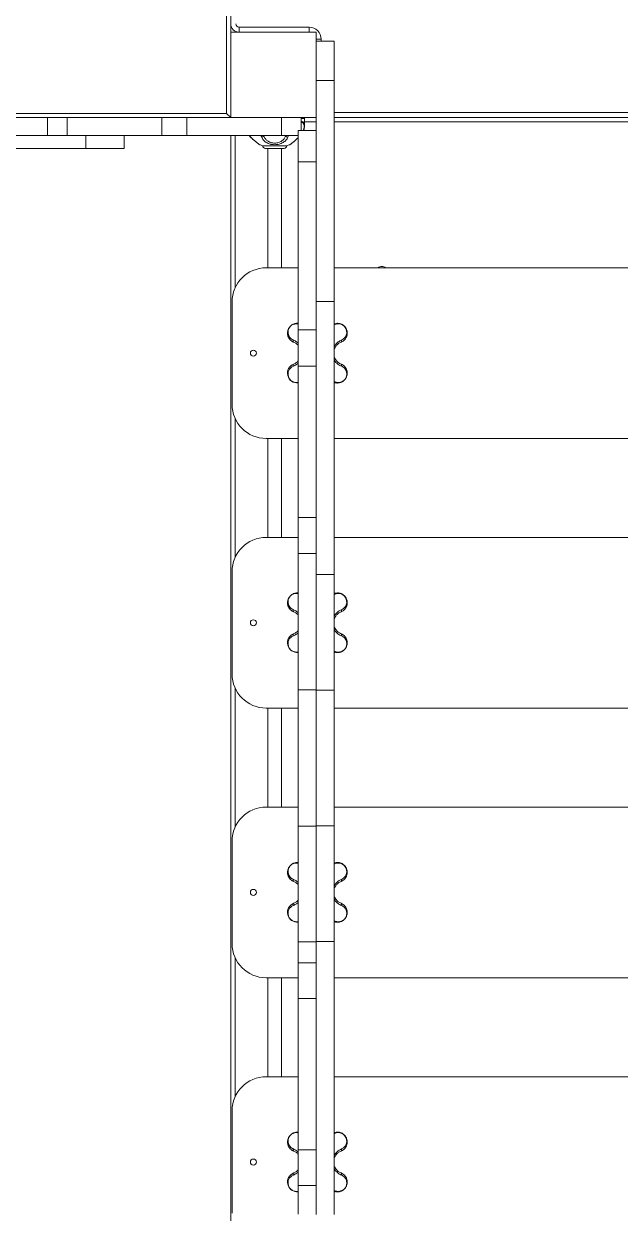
# Model space of a CAD drawing. Header units: millimetres. Extents: x -8760 to 8364, y -7998 to 7451.
# Drawn here: x 3212 to 3911, y 657 to 2051 of the extents above; entities that cross this region are included whole.
import ezdxf

# ---------------------------------------------------------------- set-up
doc = ezdxf.new("R2010")
doc.units = ezdxf.units.MM
doc.layers.add('DIKOM_ОБЪЕКТ', color=7, linetype='Continuous')

msp = doc.modelspace()

# ---------------------------------------------------------------- linework, layer by layer
at = {"layer": 'DIKOM_ОБЪЕКТ', "color": 7, "linetype": 'Continuous', "lineweight": 15}
for p, q in [((3449.391, 1946.446), (3449.391, 2836.446)), ((3454.392, 2741.446), (3454.392, 2041.446)), ((3454.392, 2041.446), (3454.392, 1941.446)), ((3554.391, 2041.446), (3454.392, 2041.446)), ((3464.392, 2047.446), (3546.392, 2047.446)), ((3464.392, 2047.446), (3464.392, 2041.446)), ((3546.392, 2047.446), (3546.392, 2041.446)), ((3554.391, 1941.446), (3554.391, 2041.446)), ((3560.392, 2033.446), (3554.391, 2033.446)), ((3554.391, 2030.953), (3575.391, 2030.953)), ((3560.392, 2033.446), (3560.392, 2030.953)), ((3575.391, 1984.94), (3575.391, 2030.953)), ((3554.391, 1984.94), (3575.391, 1984.94)), ((3575.391, 1984.94), (3575.391, 1725.864)), ((1959.392, 1946.446), (3449.391, 1946.446)), ((3239.452, 1941.446), (3079.452, 1941.446)), ((3239.452, 1920.446), (3239.452, 1941.446)), ((3262.744, 1941.446), (3239.452, 1941.446)), ((3262.744, 1920.446), (3262.744, 1941.446)), ((3373.535, 1941.446), (3262.744, 1941.446)), ((3373.535, 1920.446), (3373.535, 1941.446)), ((3402.869, 1941.446), (3373.535, 1941.446)), ((3402.869, 1920.446), (3402.869, 1941.446)), ((3454.392, 1941.446), (3402.869, 1941.446)), ((3454.392, 1941.446), (3449.391, 1946.446)), ((3454.392, 1941.446), (3554.391, 1941.446)), ((3513.66, 1920.446), (3513.66, 1941.446)), ((3536.952, 1926.474), (3536.952, 1941.446)), ((3536.952, 1940.446), (3540.89, 1940.446)), ((3540.89, 1932.237), (3540.89, 1940.446)), ((3554.391, 1941.446), (3554.391, 1725.864)), ((3575.391, 1947.446), (4233.391, 1947.446)), ((3575.391, 1941.446), (4233.391, 1941.446)), ((3554.391, 1926.474), (3533.392, 1926.474)), ((3533.392, 1926.474), (3533.392, 1889.61)), ((3554.391, 1936.446), (3540.89, 1936.446)), ((3540.89, 1932.233), (3540.89, 1932.237)), ((4233.391, 1936.446), (3575.391, 1936.446)), ((3239.452, 1920.446), (3079.452, 1920.446)), ((3262.744, 1920.446), (3239.452, 1920.446)), ((3259.452, 1920.346), (3259.452, 1920.446)), ((3358.868, 1920.346), (3259.452, 1920.346)), ((3373.535, 1920.446), (3262.744, 1920.446)), ((3284.452, 1905.446), (3284.452, 1920.346)), ((3329.452, 1905.446), (3329.452, 1920.346)), ((3358.868, 1920.346), (3358.868, 1920.446)), ((3417.536, 1920.346), (3358.868, 1920.346)), ((3402.869, 1920.446), (3373.535, 1920.446)), ((3513.66, 1920.446), (3402.869, 1920.446)), ((3417.536, 1920.346), (3417.536, 1920.446)), ((3516.952, 1920.346), (3417.536, 1920.346)), ((3454.392, 471.446), (3454.392, 1920.346)), ((3459.392, 1920.346), (3459.392, 1741.809)), ((3475.878, 1920.346), (3477.527, 1918.571)), ((3477.743, 1918.519), (3476.052, 1920.346)), ((3489.677, 1920.346), (3490.596, 1918.519)), ((3492.9, 1920.346), (3493.09, 1920.016)), ((3493.09, 1920.016), (3493.09, 1920.346)), ((3533.392, 1920.446), (3513.66, 1920.446)), ((3516.952, 1920.346), (3516.952, 1920.446)), ((3518.69, 1920.016), (3518.93, 1920.446)), ((3518.69, 1920.446), (3518.69, 1920.016)), ((3521.184, 1918.519), (3522.153, 1920.446)), ((3284.452, 1905.446), (3034.452, 1905.446)), ((3329.452, 1905.446), (3284.452, 1905.446)), ((3491.89, 1908.446), (3519.89, 1908.446)), ((3497.89, 1905.446), (3497.89, 1765.446)), ((3513.89, 1765.446), (3513.89, 1905.446)), ((3554.391, 1889.61), (3533.392, 1889.61)), ((3533.392, 1692.893), (3533.392, 1889.61)), ((3533.392, 1765.446), (3495.892, 1765.446)), ((4233.391, 1765.446), (3575.391, 1765.446)), ((3455.892, 1725.446), (3455.892, 1605.446)), ((3554.391, 1725.864), (3575.391, 1725.864)), ((3554.391, 1406.086), (3554.391, 1725.864)), ((3575.391, 1406.086), (3575.391, 1725.864)), ((3532.392, 1700.446), (3533.392, 1700.297)), ((3554.391, 1692.893), (3533.392, 1692.893)), ((3533.392, 1692.893), (3533.392, 1650.264)), ((3554.391, 1650.264), (3533.392, 1650.264)), ((3533.392, 1472.903), (3533.392, 1650.264)), ((3459.392, 1589.083), (3459.392, 1425.809)), ((3495.892, 1565.446), (3533.392, 1565.446)), ((3497.89, 1565.446), (3497.89, 1449.446)), ((3513.89, 1449.446), (3513.89, 1565.446)), ((3575.391, 1565.446), (4233.391, 1565.446)), ((3554.391, 1472.903), (3533.392, 1472.903)), ((3533.392, 1472.903), (3533.392, 1430.444)), ((3533.392, 1449.446), (3495.892, 1449.446)), ((4233.391, 1449.446), (3575.391, 1449.446)), ((3554.391, 1430.444), (3533.392, 1430.444)), ((3533.392, 1270.7), (3533.392, 1430.444)), ((3455.892, 1409.446), (3455.892, 1289.446)), ((3554.391, 1406.086), (3575.391, 1406.086)), ((3554.391, 1406.086), (3554.391, 1270.302)), ((3575.391, 1406.086), (3575.391, 1270.302)), ((3532.392, 1384.446), (3533.392, 1384.297)), ((3459.392, 1273.083), (3459.392, 1109.809)), ((3554.391, 1270.7), (3533.392, 1270.7)), ((3533.392, 1111.205), (3533.392, 1270.7)), ((3554.391, 1270.302), (3575.391, 1270.302)), ((3554.391, 1270.302), (3554.391, 1111.604)), ((3575.391, 1270.302), (3575.391, 1111.604)), ((3495.892, 1249.446), (3533.392, 1249.446)), ((3497.89, 1249.446), (3497.89, 1133.446)), ((3513.89, 1133.446), (3513.89, 1249.446)), ((3575.391, 1249.446), (4233.391, 1249.446)), ((3533.392, 1133.446), (3495.892, 1133.446)), ((4233.391, 1133.446), (3575.391, 1133.446)), ((3554.391, 1111.205), (3533.392, 1111.205)), ((3533.392, 975.421), (3533.392, 1111.205)), ((3554.391, 1111.604), (3575.391, 1111.604)), ((3554.391, 1111.604), (3554.391, 975.887)), ((3575.391, 1111.604), (3575.391, 975.887)), ((3455.892, 1093.446), (3455.892, 973.446)), ((3532.392, 1068.446), (3533.392, 1068.297)), ((3554.391, 975.887), (3575.391, 975.887)), ((3554.391, 656.109), (3554.391, 975.887)), ((3575.391, 656.109), (3575.391, 975.887)), ((3554.391, 975.421), (3533.392, 975.421)), ((3533.392, 975.421), (3533.392, 950.728)), ((3459.392, 957.083), (3459.392, 793.809)), ((3554.391, 950.728), (3533.392, 950.728)), ((3533.392, 950.728), (3533.392, 908.923)), ((3495.892, 933.446), (3533.392, 933.446)), ((3497.89, 933.446), (3497.89, 817.446)), ((3513.89, 817.446), (3513.89, 933.446)), ((3575.391, 933.446), (4233.391, 933.446)), ((3554.391, 908.923), (3533.392, 908.923)), ((3533.392, 731.793), (3533.392, 908.923)), ((3533.392, 817.446), (3495.892, 817.446)), ((4233.391, 817.446), (3575.391, 817.446)), ((3455.892, 777.446), (3455.892, 657.446)), ((3532.392, 752.446), (3533.392, 752.297)), ((3554.391, 731.793), (3533.392, 731.793)), ((3533.392, 731.793), (3533.392, 690.068)), ((3554.391, 690.068), (3533.392, 690.068)), ((3533.392, 690.068), (3533.392, 656.44))]:
    msp.add_line(p, q, dxfattribs=at)
at = {"layer": 'DIKOM_ОБЪЕКТ', "color": 7, "linetype": 'Continuous', "lineweight": 15, "flags": 128}
for points in [[(3477.743, 1918.519), (3477.597, 1918.526), (3477.526, 1918.571)], [(3528.176, 1678.246), (3527.94, 1678.385), (3527.745, 1678.597), (3527.599, 1678.873), (3527.509, 1679.202), (3527.479, 1679.568), (3527.509, 1679.958), (3527.599, 1680.355), (3527.744, 1680.74)], [(3584.039, 1680.74), (3584.184, 1680.355), (3584.274, 1679.958), (3584.304, 1679.568), (3584.274, 1679.202), (3584.184, 1678.873), (3584.038, 1678.597), (3583.843, 1678.385), (3583.607, 1678.246)], [(3527.744, 1650.152), (3527.599, 1650.538), (3527.509, 1650.933), (3527.479, 1651.323), (3527.509, 1651.691), (3527.599, 1652.019), (3527.745, 1652.295), (3527.94, 1652.507), (3528.176, 1652.646)], [(3584.039, 1650.152), (3584.184, 1650.538), (3584.274, 1650.933), (3584.304, 1651.323), (3584.274, 1651.691), (3584.184, 1652.019), (3584.038, 1652.295), (3583.843, 1652.507), (3583.607, 1652.646)], [(3528.176, 1362.246), (3527.94, 1362.385), (3527.745, 1362.597), (3527.599, 1362.873), (3527.509, 1363.202), (3527.479, 1363.568), (3527.509, 1363.958), (3527.599, 1364.355), (3527.744, 1364.74)], [(3584.039, 1364.74), (3584.184, 1364.355), (3584.274, 1363.958), (3584.304, 1363.568), (3584.274, 1363.202), (3584.184, 1362.873), (3584.038, 1362.597), (3583.843, 1362.385), (3583.607, 1362.246)], [(3527.744, 1334.152), (3527.599, 1334.537), (3527.509, 1334.933), (3527.479, 1335.323), (3527.509, 1335.69), (3527.599, 1336.019), (3527.745, 1336.295), (3527.94, 1336.507), (3528.176, 1336.646)], [(3584.039, 1334.152), (3584.184, 1334.537), (3584.274, 1334.933), (3584.304, 1335.323), (3584.274, 1335.69), (3584.184, 1336.019), (3584.038, 1336.295), (3583.843, 1336.507), (3583.607, 1336.646)], [(3528.176, 1046.246), (3527.94, 1046.385), (3527.745, 1046.597), (3527.599, 1046.873), (3527.509, 1047.201), (3527.479, 1047.568), (3527.509, 1047.958), (3527.599, 1048.354), (3527.744, 1048.74)], [(3584.039, 1048.74), (3584.184, 1048.354), (3584.274, 1047.958), (3584.304, 1047.568), (3584.274, 1047.201), (3584.184, 1046.873), (3584.038, 1046.597), (3583.843, 1046.385), (3583.607, 1046.246)], [(3527.744, 1018.152), (3527.599, 1018.537), (3527.509, 1018.934), (3527.479, 1019.323), (3527.509, 1019.69), (3527.599, 1020.019), (3527.745, 1020.295), (3527.94, 1020.507), (3528.176, 1020.645)], [(3584.039, 1018.152), (3584.184, 1018.537), (3584.274, 1018.934), (3584.304, 1019.323), (3584.274, 1019.69), (3584.184, 1020.019), (3584.038, 1020.295), (3583.843, 1020.507), (3583.607, 1020.645)], [(3528.176, 730.246), (3527.94, 730.385), (3527.745, 730.597), (3527.599, 730.873), (3527.509, 731.201), (3527.479, 731.568), (3527.509, 731.958), (3527.599, 732.354), (3527.744, 732.74)], [(3584.039, 732.74), (3584.184, 732.354), (3584.274, 731.958), (3584.304, 731.568), (3584.274, 731.201), (3584.184, 730.873), (3584.038, 730.597), (3583.843, 730.385), (3583.607, 730.246)], [(3527.744, 702.152), (3527.599, 702.537), (3527.509, 702.934), (3527.479, 703.323), (3527.509, 703.69), (3527.599, 704.019), (3527.745, 704.295), (3527.94, 704.507), (3528.176, 704.645)], [(3584.039, 702.152), (3584.184, 702.537), (3584.274, 702.934), (3584.304, 703.323), (3584.274, 703.69), (3584.184, 704.019), (3584.038, 704.295), (3583.843, 704.507), (3583.607, 704.645)]]:
    msp.add_lwpolyline(points, dxfattribs=at)
at = {"layer": 'DIKOM_ОБЪЕКТ', "color": 7, "linetype": 'Continuous', "lineweight": 15}
for centre in [(3480.892, 1665.446), (3480.892, 1349.446), (3480.892, 1033.446), (3480.892, 717.446)]:
    msp.add_circle(centre, 3.5, dxfattribs=at)
for centre, radius, start, end in [((3464.392, 2051.446), 10, 180, 270), ((3464.392, 2051.446), 4, 180, 270), ((3546.392, 2033.446), 14, 0, 90), ((3539.89, 1940.446), 1, 0, 90), ((3490.786, 1921.029), 2.517, 265.677932, 336.281797), ((3520.994, 1921.028), 2.516, 203.711915, 274.328356), ((3505.89, 1954.69), 48.317, 248.461252, 253.156755), ((3494.89, 1908.446), 3, 180, 270), ((3516.89, 1908.446), 3, 270, 0), ((3505.89, 1954.69), 48.317, 286.843245, 291.538333), ((3495.892, 1725.446), 40, 90, 180), ((3631.392, 1759.446), 7.5, 90, 126.869898), ((3631.392, 1759.446), 7.5, 53.130102, 90), ((3580.431, 1689.953), 9.894, 291.388554, 120.617834), ((3532.379, 1641.951), 11.491, 111.453177, 275.05551), ((3531.338, 1640.947), 9.882, 111.322775, 281.997332), ((3495.892, 1605.446), 40, 180, 270), ((3495.892, 1409.446), 40, 90, 180), ((3580.431, 1373.953), 9.894, 291.388554, 120.617834), ((3532.379, 1325.951), 11.491, 111.453177, 275.05551), ((3531.338, 1324.947), 9.882, 111.322775, 281.997332), ((3495.892, 1289.446), 40, 180, 270), ((3495.892, 1093.446), 40, 90, 180), ((3580.431, 1057.953), 9.894, 291.388835, 120.61816), ((3532.379, 1009.951), 11.491, 111.453609, 275.055078), ((3531.338, 1008.947), 9.881, 111.322822, 281.997682), ((3495.892, 973.446), 40, 180, 270), ((3495.892, 777.446), 40, 90, 180), ((3580.431, 741.953), 9.894, 291.388991, 120.618004), ((3532.379, 693.951), 11.491, 111.453093, 275.055594), ((3531.338, 692.947), 9.881, 111.322822, 281.997682)]:
    msp.add_arc(centre, radius, start, end, dxfattribs=at)
for points, knots in [([(3536.952, 1936.739), (3537.145, 1936.776), (3537.801, 1936.905), (3538.531, 1936.708), (3539.18, 1936.379), (3539.715, 1935.948), (3540.252, 1935.238), (3540.636, 1934.3), (3540.83, 1933.332), (3540.899, 1932.663), (3540.884, 1932.281), (3540.882, 1932.21)], [0, 0, 0, 0, 0.067876103, 0.230130415, 0.309166539, 0.392525794, 0.54362866, 0.716550444, 0.844370767, 0.970990505, 1, 1, 1, 1]), ([(3536.952, 1935.963), (3537.111, 1936.002), (3537.673, 1936.141), (3538.516, 1935.857), (3539.21, 1935.273), (3539.654, 1934.57), (3539.942, 1933.896), (3540.207, 1932.915), (3540.353, 1931.592), (3540.271, 1929.954), (3539.993, 1928.232), (3539.575, 1927.068), (3539.361, 1926.474)], [0, 0, 0, 0, 0.03782169, 0.13418185, 0.24292917, 0.30496294, 0.37310932, 0.44804144, 0.57999113, 0.71850404, 0.85638396, 1, 1, 1, 1]), ([(3539.71, 1926.474), (3539.746, 1926.562), (3539.969, 1927.102), (3540.344, 1928.289), (3540.786, 1930.159), (3540.853, 1931.49), (3540.89, 1932.232)], [0, 0, 0, 0, 0.04558469, 0.28107695, 0.59903743, 1, 1, 1, 1]), ([(3477.527, 1918.571), (3478.153, 1917.987), (3479.404, 1916.822), (3481.227, 1915.222), (3482.95, 1913.763), (3484.512, 1912.488), (3485.846, 1911.427), (3486.863, 1910.637), (3487.53, 1910.128), (3487.606, 1910.07), (3487.644, 1910.041)], [0, 0, 0, 0, 0.12684794, 0.25340057, 0.37945706, 0.50527183, 0.63044442, 0.75566868, 0.87998676, 1, 1, 1, 1]), ([(3488.151, 1909.75), (3488.11, 1909.78), (3488.027, 1909.843), (3487.337, 1910.371), (3486.287, 1911.186), (3484.913, 1912.277), (3483.308, 1913.588), (3481.548, 1915.078), (3479.679, 1916.717), (3478.395, 1917.912), (3477.743, 1918.519)], [0, 0, 0, 0, 0.122309, 0.24730979, 0.37292563, 0.49814389, 0.62361588, 0.748982, 0.87241536, 1, 1, 1, 1]), ([(3487.651, 1910.036), (3487.732, 1909.977), (3487.89, 1909.862), (3488.068, 1909.784), (3488.156, 1909.745)], [0, 0, 0, 0, 0.50827046, 1, 1, 1, 1]), ([(3505.89, 1909.745), (3504.979, 1909.777), (3503.607, 1909.826), (3501.831, 1910.12), (3500.123, 1910.512), (3498.097, 1911.2), (3496.212, 1912.161), (3494.754, 1913.15), (3493.641, 1914.085), (3492.52, 1915.261), (3491.439, 1916.723), (3490.883, 1917.908), (3490.596, 1918.519)], [0, 0, 0, 0, 0.12405402, 0.18673989, 0.25039301, 0.37289124, 0.50076499, 0.58118993, 0.66452112, 0.75116457, 0.87162394, 1, 1, 1, 1]), ([(3505.89, 1911.606), (3505.105, 1911.638), (3503.922, 1911.688), (3502.396, 1911.987), (3501.18, 1912.314), (3499.92, 1912.784), (3498.641, 1913.413), (3496.782, 1914.599), (3494.599, 1916.696), (3493.612, 1918.867), (3493.09, 1920.016)], [0, 0, 0, 0, 0.12404794, 0.18707667, 0.25115169, 0.33188418, 0.41532943, 0.50196596, 0.73652405, 1, 1, 1, 1]), ([(3518.69, 1920.016), (3518.17, 1918.86), (3517.489, 1917.347), (3516.111, 1915.74), (3515.245, 1914.903), (3514.075, 1913.981), (3512.528, 1913.055), (3510.479, 1912.242), (3508.248, 1911.708), (3506.67, 1911.64), (3505.89, 1911.606)], [0, 0, 0, 0, 0.264349806, 0.345949042, 0.424526553, 0.500238457, 0.62866137, 0.750499672, 0.876673779, 1, 1, 1, 1]), ([(3521.184, 1918.519), (3520.905, 1917.923), (3520.348, 1916.732), (3519.129, 1915.08), (3517.626, 1913.586), (3515.785, 1912.271), (3513.666, 1911.192), (3511.241, 1910.376), (3508.63, 1909.846), (3506.798, 1909.779), (3505.89, 1909.745)], [0, 0, 0, 0, 0.12513526, 0.25025494, 0.37879514, 0.50035619, 0.62807944, 0.75045522, 0.87628499, 1, 1, 1, 1]), ([(3533.392, 1917.936), (3532.343, 1916.974), (3530.646, 1915.417), (3528.508, 1913.622), (3526.905, 1912.306), (3525.54, 1911.224), (3524.462, 1910.385), (3523.824, 1909.899), (3523.549, 1909.684), (3523.628, 1909.748), (3523.629, 1909.75)], [0, 0, 0, 0, 0.21424137, 0.34664939, 0.47513824, 0.60567111, 0.73613846, 0.86628124, 0.99695635, 1, 1, 1, 1]), ([(3523.624, 1909.745), (3523.712, 1909.784), (3523.89, 1909.862), (3524.048, 1909.977), (3524.129, 1910.036)], [0, 0, 0, 0, 0.49172954, 1, 1, 1, 1]), ([(3524.128, 1910.035), (3524.173, 1910.069), (3524.263, 1910.137), (3524.949, 1910.662), (3525.975, 1911.46), (3527.314, 1912.523), (3528.876, 1913.804), (3530.886, 1915.493), (3532.448, 1916.927), (3533.392, 1917.792)], [0, 0, 0, 0, 0.13221475, 0.2641125, 0.39663767, 0.52962906, 0.66322766, 0.79656534, 1, 1, 1, 1]), ([(3494.89, 1905.446), (3494.925, 1905.446), (3494.999, 1905.446), (3495.611, 1905.446), (3496.626, 1905.446), (3498.057, 1905.446), (3499.815, 1905.446), (3501.787, 1905.446), (3503.837, 1905.446), (3505.219, 1905.446), (3505.89, 1905.446)], [0, 0, 0, 0, 0.11651102, 0.2400073, 0.36862964, 0.50000216, 0.63134551, 0.75997421, 0.88347522, 1, 1, 1, 1]), ([(3505.89, 1905.446), (3506.561, 1905.446), (3507.943, 1905.446), (3509.993, 1905.446), (3511.964, 1905.446), (3513.723, 1905.446), (3515.154, 1905.446), (3516.169, 1905.446), (3516.78, 1905.446), (3516.854, 1905.446), (3516.89, 1905.446)], [0, 0, 0, 0, 0.11652652, 0.24000281, 0.36863343, 0.5000002, 0.63135725, 0.75999423, 0.88348471, 1, 1, 1, 1]), ([(3528.176, 1678.246), (3527.801, 1678.408), (3527.025, 1678.742), (3525.938, 1679.4), (3525.038, 1680.083), (3524.305, 1680.755), (3523.708, 1681.389), (3523.123, 1682.116), (3522.623, 1682.855), (3522.168, 1683.657), (3521.768, 1684.503), (3521.447, 1685.376), (3521.177, 1686.335), (3520.979, 1687.363), (3520.877, 1688.561), (3520.9, 1689.79), (3521.062, 1691.059), (3521.382, 1692.36), (3521.837, 1693.571), (3522.393, 1694.665), (3523.231, 1695.976), (3524.321, 1697.21), (3525.578, 1698.236), (3526.55, 1698.874), (3527.557, 1699.4), (3528.883, 1699.936), (3530.526, 1700.362), (3531.771, 1700.418), (3532.392, 1700.446)], [0, 0, 0, 0, 0.03905084, 0.08066915, 0.12489789, 0.15236467, 0.18232077, 0.21474867, 0.24966673, 0.27592248, 0.31221846, 0.34876774, 0.37442228, 0.41752455, 0.45845281, 0.4985722, 0.54174547, 0.58353494, 0.62403263, 0.65659364, 0.68671988, 0.74934665, 0.77995699, 0.81223032, 0.84226594, 0.87505062, 0.93775541, 1, 1, 1, 1]), ([(3527.744, 1680.74), (3527.004, 1681.098), (3525.522, 1681.814), (3523.845, 1683.401), (3522.576, 1685.227), (3521.758, 1687.262), (3521.393, 1689.462), (3521.516, 1691.454), (3521.95, 1693.117), (3522.406, 1694.22), (3522.888, 1695.096), (3523.472, 1695.978), (3524.368, 1697.033), (3525.641, 1698.097), (3526.973, 1698.878), (3528.269, 1699.404), (3529.926, 1699.821), (3531.665, 1699.966), (3532.89, 1699.713), (3533.392, 1699.609)], [0, 0, 0, 0, 0.08540656, 0.17099192, 0.25621994, 0.34168107, 0.42649634, 0.51213847, 0.55801062, 0.59780657, 0.62149784, 0.64344042, 0.68380225, 0.72672862, 0.76968075, 0.81255291, 0.85553468, 0.94082242, 1, 1, 1, 1]), ([(3575.391, 1699.718), (3575.458, 1699.746), (3575.627, 1699.818), (3575.836, 1699.883), (3575.994, 1699.932), (3577.101, 1700.279), (3578.257, 1700.363), (3579.392, 1700.446)], [0, 0, 0, 0, 0.05416026, 0.13698607, 0.1625746, 0.17768914, 1, 1, 1, 1]), ([(3579.392, 1700.446), (3579.82, 1700.432), (3580.664, 1700.406), (3581.949, 1700.181), (3583.147, 1699.839), (3584.235, 1699.395), (3585.558, 1698.704), (3586.856, 1697.761), (3588.013, 1696.59), (3588.761, 1695.648), (3589.395, 1694.656), (3589.951, 1693.561), (3590.403, 1692.351), (3590.723, 1691.053), (3590.869, 1689.894), (3590.904, 1688.85), (3590.861, 1687.96), (3590.746, 1687.051), (3590.575, 1686.224), (3590.329, 1685.354), (3590.007, 1684.484), (3589.612, 1683.649), (3589.107, 1682.763), (3588.49, 1681.875), (3587.7, 1680.966), (3586.672, 1680.003), (3585.362, 1679.037), (3584.174, 1678.501), (3583.607, 1678.246)], [0, 0, 0, 0, 0.04316595, 0.08495578, 0.1254995, 0.15805546, 0.18789798, 0.25062231, 0.28173492, 0.31355795, 0.34376948, 0.37643315, 0.41685898, 0.45855781, 0.50159213, 0.53108271, 0.56376982, 0.59289531, 0.62637584, 0.65248228, 0.68843278, 0.72458953, 0.75027054, 0.79629337, 0.83789537, 0.87507932, 0.94044699, 1, 1, 1, 1]), ([(3533.392, 1677.004), (3533.355, 1677.047), (3532.789, 1677.702), (3531.537, 1678.659), (3529.684, 1679.901), (3528.398, 1680.457), (3527.744, 1680.74)], [0, 0, 0, 0, 0.02241142, 0.34802146, 0.66861089, 1, 1, 1, 1]), ([(3528.176, 1678.246), (3529.279, 1677.727), (3530.722, 1677.049), (3532.373, 1675.655), (3533.029, 1675.038), (3533.347, 1674.656), (3533.392, 1674.602)], [0, 0, 0, 0, 0.60430957, 0.79089226, 0.97048925, 1, 1, 1, 1]), ([(3584.039, 1680.74), (3582.771, 1680.138), (3580.855, 1679.227), (3578.504, 1677.219), (3576.925, 1675.389), (3575.865, 1673.896), (3575.456, 1672.939), (3575.391, 1672.787)], [0, 0, 0, 0, 0.38363025, 0.57979199, 0.77013683, 0.96354481, 1, 1, 1, 1]), ([(3575.391, 1669.099), (3575.487, 1669.426), (3575.721, 1670.227), (3576.237, 1671.433), (3576.934, 1672.709), (3578.228, 1674.563), (3580.45, 1676.74), (3582.515, 1677.725), (3583.607, 1678.246)], [0, 0, 0, 0, 0.0690741, 0.169447818, 0.273172279, 0.380886451, 0.67251307, 1, 1, 1, 1]), ([(3583.607, 1652.646), (3582.505, 1653.167), (3581.064, 1653.849), (3579.407, 1655.231), (3578.529, 1656.1), (3577.537, 1657.271), (3576.537, 1658.83), (3575.733, 1660.5), (3575.476, 1661.599), (3575.391, 1661.961)], [0, 0, 0, 0, 0.32629003, 0.4270079, 0.52397326, 0.61739421, 0.77592025, 0.92624696, 1, 1, 1, 1]), ([(3527.744, 1650.152), (3529.004, 1650.769), (3530.908, 1651.702), (3532.77, 1653.173), (3533.349, 1653.84), (3533.392, 1653.889)], [0, 0, 0, 0, 0.64438339, 0.97384003, 1, 1, 1, 1]), ([(3533.392, 1656.412), (3532.743, 1655.709), (3531.137, 1653.969), (3529.282, 1653.14), (3528.176, 1652.646)], [0, 0, 0, 0, 0.40403193, 1, 1, 1, 1]), ([(3575.391, 1658.094), (3575.443, 1657.971), (3575.837, 1657.04), (3576.889, 1655.554), (3578.468, 1653.703), (3580.235, 1652.212), (3582.102, 1650.996), (3583.386, 1650.436), (3584.039, 1650.152)], [0, 0, 0, 0, 0.02935192, 0.22316249, 0.41739482, 0.61144588, 0.80250484, 1, 1, 1, 1]), ([(3583.607, 1652.646), (3584.033, 1652.46), (3584.914, 1652.076), (3586.076, 1651.334), (3587.154, 1650.468), (3588.064, 1649.535), (3588.886, 1648.48), (3589.566, 1647.362), (3590.123, 1646.146), (3590.541, 1644.873), (3590.798, 1643.593), (3590.913, 1642.238), (3590.873, 1640.912), (3590.653, 1639.471), (3590.253, 1638.061), (3589.613, 1636.596), (3588.735, 1635.164), (3587.558, 1633.779), (3586.408, 1632.803), (3585.447, 1632.157), (3584.504, 1631.621), (3583.273, 1631.084), (3581.929, 1630.702), (3580.685, 1630.501), (3579.612, 1630.432), (3578.57, 1630.46), (3577.506, 1630.585), (3576.435, 1630.805), (3575.731, 1631.055), (3575.391, 1631.175)], [0, 0, 0, 0, 0.038899849, 0.080458197, 0.118997915, 0.161083038, 0.197681567, 0.241287995, 0.281664109, 0.321722225, 0.365380196, 0.401474798, 0.444709348, 0.482225622, 0.5252562, 0.562885171, 0.603346674, 0.643862532, 0.684341897, 0.704054822, 0.724846386, 0.7625523, 0.805683136, 0.837575876, 0.869165127, 0.899701221, 0.930690443, 0.966635521, 1, 1, 1, 1]), ([(3584.039, 1650.152), (3584.779, 1649.794), (3586.262, 1649.079), (3587.938, 1647.49), (3589.207, 1645.665), (3590.025, 1643.63), (3590.39, 1641.43), (3590.268, 1639.438), (3589.833, 1637.774), (3589.378, 1636.672), (3588.895, 1635.796), (3588.311, 1634.914), (3587.415, 1633.859), (3586.142, 1632.795), (3584.81, 1632.013), (3583.514, 1631.489), (3581.856, 1631.067), (3579.884, 1630.941), (3577.703, 1631.342), (3576.19, 1631.852), (3575.491, 1632.352), (3575.391, 1632.423)], [0, 0, 0, 0, 0.075881734, 0.151931079, 0.227657928, 0.303591901, 0.378952017, 0.455046805, 0.495805159, 0.531164675, 0.55221486, 0.571711293, 0.607573613, 0.645707678, 0.683885115, 0.721966156, 0.760156341, 0.835936782, 0.911982276, 0.987438044, 1, 1, 1, 1]), ([(3528.176, 1362.246), (3527.801, 1362.408), (3527.025, 1362.742), (3525.938, 1363.4), (3525.038, 1364.083), (3524.305, 1364.755), (3523.708, 1365.389), (3523.123, 1366.116), (3522.623, 1366.855), (3522.168, 1367.657), (3521.768, 1368.503), (3521.447, 1369.376), (3521.177, 1370.335), (3520.979, 1371.363), (3520.877, 1372.561), (3520.9, 1373.79), (3521.062, 1375.059), (3521.382, 1376.36), (3521.837, 1377.571), (3522.393, 1378.665), (3523.231, 1379.976), (3524.321, 1381.21), (3525.578, 1382.236), (3526.55, 1382.874), (3527.557, 1383.4), (3528.883, 1383.936), (3530.526, 1384.362), (3531.771, 1384.418), (3532.392, 1384.446)], [0, 0, 0, 0, 0.03905084, 0.08066915, 0.12489789, 0.15236467, 0.18232077, 0.21474867, 0.24966673, 0.27592248, 0.31221846, 0.34876774, 0.37442228, 0.41752455, 0.45845281, 0.4985722, 0.54174547, 0.58353494, 0.62403263, 0.65659364, 0.68671988, 0.74934665, 0.77995699, 0.81223032, 0.84226594, 0.87505062, 0.93775541, 1, 1, 1, 1]), ([(3527.744, 1364.74), (3527.004, 1365.098), (3525.522, 1365.814), (3523.845, 1367.401), (3522.576, 1369.227), (3521.758, 1371.262), (3521.393, 1373.462), (3521.516, 1375.454), (3521.95, 1377.117), (3522.406, 1378.22), (3522.888, 1379.096), (3523.472, 1379.978), (3524.368, 1381.033), (3525.641, 1382.097), (3526.973, 1382.878), (3528.269, 1383.404), (3529.926, 1383.821), (3531.665, 1383.966), (3532.89, 1383.713), (3533.392, 1383.609)], [0, 0, 0, 0, 0.08540656, 0.17099192, 0.25621994, 0.34168107, 0.42649634, 0.51213847, 0.55801062, 0.59780657, 0.62149784, 0.64344042, 0.68380225, 0.72672862, 0.76968075, 0.81255291, 0.85553468, 0.94082242, 1, 1, 1, 1]), ([(3575.391, 1383.718), (3575.458, 1383.746), (3575.627, 1383.818), (3575.836, 1383.883), (3575.994, 1383.932), (3577.101, 1384.279), (3578.257, 1384.363), (3579.392, 1384.446)], [0, 0, 0, 0, 0.05416026, 0.13698607, 0.1625746, 0.17768914, 1, 1, 1, 1]), ([(3579.392, 1384.446), (3579.82, 1384.432), (3580.664, 1384.405), (3581.949, 1384.181), (3583.147, 1383.839), (3584.235, 1383.395), (3585.558, 1382.704), (3586.856, 1381.761), (3588.013, 1380.59), (3588.761, 1379.648), (3589.395, 1378.656), (3589.951, 1377.561), (3590.403, 1376.351), (3590.723, 1375.053), (3590.869, 1373.895), (3590.904, 1372.85), (3590.861, 1371.96), (3590.746, 1371.051), (3590.575, 1370.224), (3590.329, 1369.354), (3590.007, 1368.484), (3589.612, 1367.649), (3589.107, 1366.763), (3588.49, 1365.875), (3587.7, 1364.966), (3586.672, 1364.003), (3585.362, 1363.037), (3584.174, 1362.501), (3583.607, 1362.246)], [0, 0, 0, 0, 0.04316651, 0.08495473, 0.12549849, 0.15805446, 0.18789701, 0.25062139, 0.28173402, 0.31355707, 0.34376862, 0.37643232, 0.41685818, 0.45855704, 0.50159139, 0.53108199, 0.56376913, 0.59289464, 0.6263752, 0.65248165, 0.68843218, 0.72458896, 0.75027768, 0.79629322, 0.83789525, 0.87507922, 0.94044695, 1, 1, 1, 1]), ([(3533.392, 1361.004), (3533.355, 1361.047), (3532.789, 1361.702), (3531.537, 1362.659), (3529.684, 1363.901), (3528.398, 1364.457), (3527.744, 1364.74)], [0, 0, 0, 0, 0.02241142, 0.34802146, 0.66861089, 1, 1, 1, 1]), ([(3528.176, 1362.246), (3529.279, 1361.727), (3530.722, 1361.049), (3532.373, 1359.655), (3533.029, 1359.038), (3533.347, 1358.656), (3533.392, 1358.602)], [0, 0, 0, 0, 0.60430957, 0.79089226, 0.97048925, 1, 1, 1, 1]), ([(3584.039, 1364.74), (3582.771, 1364.138), (3580.855, 1363.227), (3578.504, 1361.219), (3576.925, 1359.389), (3575.865, 1357.896), (3575.456, 1356.939), (3575.391, 1356.787)], [0, 0, 0, 0, 0.38363025, 0.57979199, 0.77013683, 0.96354481, 1, 1, 1, 1]), ([(3575.391, 1353.099), (3575.487, 1353.426), (3575.721, 1354.227), (3576.237, 1355.433), (3576.934, 1356.709), (3578.228, 1358.563), (3580.45, 1360.74), (3582.515, 1361.725), (3583.607, 1362.246)], [0, 0, 0, 0, 0.0690741, 0.169447818, 0.273172279, 0.380886451, 0.67251307, 1, 1, 1, 1]), ([(3533.392, 1340.412), (3532.743, 1339.709), (3531.137, 1337.969), (3529.282, 1337.14), (3528.176, 1336.646)], [0, 0, 0, 0, 0.40403193, 1, 1, 1, 1]), ([(3583.607, 1336.646), (3582.505, 1337.167), (3581.064, 1337.849), (3579.407, 1339.231), (3578.529, 1340.1), (3577.537, 1341.271), (3576.537, 1342.83), (3575.733, 1344.5), (3575.476, 1345.599), (3575.391, 1345.961)], [0, 0, 0, 0, 0.32629003, 0.4270079, 0.52397326, 0.61739421, 0.77592025, 0.92624696, 1, 1, 1, 1]), ([(3575.391, 1342.094), (3575.443, 1341.971), (3575.837, 1341.04), (3576.888, 1339.554), (3578.468, 1337.703), (3580.235, 1336.212), (3582.102, 1334.996), (3583.386, 1334.436), (3584.039, 1334.152)], [0, 0, 0, 0, 0.029351813, 0.223187727, 0.417397024, 0.611447346, 0.802505589, 1, 1, 1, 1]), ([(3527.744, 1334.152), (3529.004, 1334.769), (3530.908, 1335.702), (3532.77, 1337.173), (3533.349, 1337.84), (3533.392, 1337.889)], [0, 0, 0, 0, 0.64438339, 0.97384003, 1, 1, 1, 1]), ([(3583.607, 1336.646), (3584.033, 1336.46), (3584.914, 1336.076), (3586.076, 1335.334), (3587.154, 1334.468), (3588.064, 1333.535), (3588.886, 1332.48), (3589.566, 1331.362), (3590.123, 1330.146), (3590.541, 1328.873), (3590.798, 1327.593), (3590.913, 1326.238), (3590.873, 1324.912), (3590.653, 1323.471), (3590.253, 1322.061), (3589.613, 1320.596), (3588.735, 1319.164), (3587.558, 1317.779), (3586.408, 1316.803), (3585.447, 1316.157), (3584.504, 1315.621), (3583.273, 1315.083), (3581.929, 1314.702), (3580.685, 1314.501), (3579.612, 1314.432), (3578.57, 1314.46), (3577.506, 1314.585), (3576.435, 1314.805), (3575.731, 1315.055), (3575.391, 1315.175)], [0, 0, 0, 0, 0.0388998, 0.08045809, 0.11899775, 0.16108282, 0.1976813, 0.24128767, 0.28166373, 0.32172179, 0.3653797, 0.40147425, 0.44470874, 0.48222497, 0.52525549, 0.56288441, 0.60334586, 0.64386166, 0.68434097, 0.70405387, 0.7248454, 0.76255509, 0.8056834, 0.8375761, 0.8691653, 0.89970136, 0.93069054, 0.96663557, 1, 1, 1, 1]), ([(3584.039, 1334.152), (3584.779, 1333.794), (3586.262, 1333.078), (3587.938, 1331.491), (3589.207, 1329.665), (3590.025, 1327.63), (3590.39, 1325.43), (3590.268, 1323.438), (3589.833, 1321.774), (3589.378, 1320.672), (3588.895, 1319.796), (3588.311, 1318.914), (3587.415, 1317.859), (3586.142, 1316.795), (3584.81, 1316.014), (3583.514, 1315.489), (3581.856, 1315.067), (3579.884, 1314.941), (3577.703, 1315.342), (3576.19, 1315.852), (3575.491, 1316.352), (3575.391, 1316.423)], [0, 0, 0, 0, 0.075885476, 0.151929825, 0.227656667, 0.303590632, 0.378950741, 0.455045522, 0.495803871, 0.531163384, 0.552213567, 0.571709997, 0.607572314, 0.645706375, 0.683883809, 0.721968276, 0.760156364, 0.835936798, 0.911982285, 0.987438045, 1, 1, 1, 1]), ([(3528.176, 1046.246), (3527.801, 1046.408), (3527.025, 1046.742), (3525.938, 1047.4), (3525.038, 1048.082), (3524.305, 1048.755), (3523.708, 1049.388), (3523.123, 1050.116), (3522.623, 1050.855), (3522.168, 1051.656), (3521.768, 1052.503), (3521.447, 1053.376), (3521.177, 1054.335), (3520.979, 1055.363), (3520.877, 1056.561), (3520.9, 1057.791), (3521.062, 1059.059), (3521.382, 1060.36), (3521.837, 1061.571), (3522.393, 1062.665), (3523.231, 1063.976), (3524.321, 1065.21), (3525.578, 1066.236), (3526.55, 1066.874), (3527.557, 1067.4), (3528.883, 1067.936), (3530.526, 1068.361), (3531.771, 1068.418), (3532.392, 1068.446)], [0, 0, 0, 0, 0.03905291, 0.08067127, 0.12489442, 0.15236743, 0.18231695, 0.21474839, 0.24967019, 0.27591826, 0.31221828, 0.3487676, 0.37442218, 0.41752449, 0.4584528, 0.49857686, 0.54174543, 0.58353495, 0.62403269, 0.65659374, 0.68672001, 0.74934685, 0.77995722, 0.81223059, 0.84226624, 0.87505096, 0.93775457, 1, 1, 1, 1]), ([(3527.744, 1048.74), (3527.004, 1049.098), (3525.522, 1049.813), (3523.845, 1051.401), (3522.576, 1053.227), (3521.758, 1055.262), (3521.393, 1057.462), (3521.516, 1059.454), (3521.95, 1061.117), (3522.406, 1062.22), (3522.888, 1063.096), (3523.472, 1063.977), (3524.368, 1065.033), (3525.641, 1066.097), (3526.973, 1066.879), (3528.269, 1067.403), (3529.926, 1067.821), (3531.665, 1067.966), (3532.89, 1067.713), (3533.392, 1067.609)], [0, 0, 0, 0, 0.08540263, 0.17099108, 0.25621939, 0.34168081, 0.42650038, 0.51213849, 0.55800626, 0.59780234, 0.62150325, 0.64343636, 0.68380291, 0.72672554, 0.76968353, 0.81255198, 0.85553389, 0.94082222, 1, 1, 1, 1]), ([(3575.391, 1067.718), (3575.458, 1067.746), (3575.628, 1067.818), (3575.836, 1067.883), (3575.994, 1067.933), (3577.103, 1068.269), (3578.258, 1068.358), (3579.392, 1068.446)], [0, 0, 0, 0, 0.05414859, 0.1369844, 0.16258223, 0.17767848, 1, 1, 1, 1]), ([(3579.392, 1068.446), (3579.82, 1068.432), (3580.664, 1068.406), (3581.949, 1068.182), (3583.147, 1067.839), (3584.235, 1067.395), (3585.558, 1066.704), (3586.856, 1065.761), (3588.013, 1064.59), (3588.761, 1063.648), (3589.396, 1062.656), (3589.951, 1061.561), (3590.403, 1060.351), (3590.723, 1059.053), (3590.869, 1057.895), (3590.904, 1056.85), (3590.861, 1055.961), (3590.746, 1055.052), (3590.575, 1054.224), (3590.329, 1053.354), (3590.007, 1052.484), (3589.612, 1051.649), (3589.107, 1050.763), (3588.49, 1049.875), (3587.7, 1048.966), (3586.672, 1048.003), (3585.362, 1047.037), (3584.174, 1046.501), (3583.607, 1046.246)], [0, 0, 0, 0, 0.04316642, 0.08495457, 0.12550109, 0.15805498, 0.18789486, 0.25061912, 0.28173604, 0.31355902, 0.34376563, 0.37643422, 0.41686, 0.45855878, 0.5015883, 0.53107885, 0.56376592, 0.59289138, 0.62637624, 0.65248264, 0.6884331, 0.72458582, 0.75027449, 0.79629361, 0.83789556, 0.87507946, 0.94044706, 1, 1, 1, 1]), ([(3533.392, 1045.004), (3533.355, 1045.046), (3532.79, 1045.702), (3531.537, 1046.659), (3529.684, 1047.901), (3528.398, 1048.457), (3527.744, 1048.74)], [0, 0, 0, 0, 0.02242937, 0.34804373, 0.66862221, 1, 1, 1, 1]), ([(3528.176, 1046.246), (3529.279, 1045.727), (3530.722, 1045.049), (3532.373, 1043.654), (3533.03, 1043.038), (3533.347, 1042.656), (3533.392, 1042.602)], [0, 0, 0, 0, 0.60433397, 0.79092098, 0.97048857, 1, 1, 1, 1]), ([(3584.039, 1048.74), (3582.771, 1048.138), (3580.855, 1047.227), (3578.504, 1045.219), (3576.925, 1043.389), (3575.865, 1041.896), (3575.456, 1040.939), (3575.391, 1040.787)], [0, 0, 0, 0, 0.383634901, 0.579795753, 0.77015085, 0.963544978, 1, 1, 1, 1]), ([(3575.391, 1037.1), (3575.487, 1037.426), (3575.721, 1038.227), (3576.237, 1039.433), (3576.934, 1040.709), (3578.228, 1042.563), (3580.45, 1044.74), (3582.515, 1045.725), (3583.607, 1046.246)], [0, 0, 0, 0, 0.06906068, 0.16942227, 0.27316097, 0.38087682, 0.67250798, 1, 1, 1, 1]), ([(3527.744, 1018.152), (3529.004, 1018.768), (3530.908, 1019.701), (3532.769, 1021.173), (3533.349, 1021.84), (3533.392, 1021.889)], [0, 0, 0, 0, 0.6443855, 0.97385861, 1, 1, 1, 1]), ([(3533.392, 1024.412), (3532.743, 1023.709), (3531.137, 1021.969), (3529.282, 1021.14), (3528.176, 1020.645)], [0, 0, 0, 0, 0.40403762, 1, 1, 1, 1]), ([(3583.607, 1020.645), (3582.505, 1021.167), (3581.064, 1021.849), (3579.407, 1023.231), (3578.528, 1024.1), (3577.538, 1025.271), (3576.536, 1026.83), (3575.733, 1028.5), (3575.476, 1029.599), (3575.391, 1029.961)], [0, 0, 0, 0, 0.32629967, 0.42701703, 0.52396379, 0.61739445, 0.77590804, 0.92624733, 1, 1, 1, 1]), ([(3575.391, 1026.094), (3575.443, 1025.972), (3575.837, 1025.04), (3576.888, 1023.554), (3578.468, 1021.703), (3580.235, 1020.212), (3582.102, 1018.996), (3583.386, 1018.436), (3584.039, 1018.152)], [0, 0, 0, 0, 0.02936589, 0.22318449, 0.41740066, 0.61145591, 0.80250994, 1, 1, 1, 1]), ([(3583.607, 1020.645), (3584.033, 1020.46), (3584.914, 1020.076), (3586.076, 1019.335), (3587.154, 1018.468), (3588.064, 1017.536), (3588.886, 1016.48), (3589.566, 1015.362), (3590.123, 1014.146), (3590.541, 1012.873), (3590.798, 1011.593), (3590.913, 1010.238), (3590.873, 1008.911), (3590.653, 1007.471), (3590.253, 1006.061), (3589.613, 1004.596), (3588.735, 1003.164), (3587.558, 1001.78), (3586.409, 1000.802), (3585.447, 1000.157), (3584.504, 999.62), (3583.273, 999.084), (3581.929, 998.702), (3580.685, 998.501), (3579.612, 998.432), (3578.57, 998.46), (3577.506, 998.586), (3576.435, 998.805), (3575.731, 999.055), (3575.391, 999.175)], [0, 0, 0, 0, 0.03889808, 0.08045645, 0.11899874, 0.16108104, 0.19767959, 0.24128605, 0.28166219, 0.32172033, 0.36537833, 0.401469, 0.44471172, 0.48222384, 0.52525445, 0.56288344, 0.60334497, 0.64386086, 0.68434369, 0.70405377, 0.72484781, 0.76255374, 0.80568337, 0.83757613, 0.8691654, 0.89970152, 0.93069121, 0.9666355, 1, 1, 1, 1]), ([(3584.039, 1018.152), (3584.779, 1017.794), (3586.262, 1017.078), (3587.938, 1015.491), (3589.207, 1013.665), (3590.025, 1011.63), (3590.39, 1009.43), (3590.268, 1007.438), (3589.833, 1005.775), (3589.378, 1004.672), (3588.895, 1003.796), (3588.311, 1002.914), (3587.415, 1001.859), (3586.142, 1000.795), (3584.81, 1000.013), (3583.514, 999.489), (3581.856, 999.067), (3579.884, 998.941), (3577.703, 999.342), (3576.19, 999.852), (3575.491, 1000.352), (3575.391, 1000.423)], [0, 0, 0, 0, 0.0758817, 0.15192851, 0.22765533, 0.30358926, 0.37895291, 0.45504384, 0.49579814, 0.53115764, 0.5522163, 0.57170425, 0.60757062, 0.64570811, 0.68388553, 0.72196655, 0.76015672, 0.83593686, 0.91198232, 0.98743805, 1, 1, 1, 1]), ([(3528.176, 730.246), (3527.801, 730.408), (3527.025, 730.742), (3525.938, 731.4), (3525.038, 732.082), (3524.305, 732.755), (3523.708, 733.389), (3523.123, 734.116), (3522.623, 734.855), (3522.168, 735.656), (3521.768, 736.503), (3521.447, 737.376), (3521.177, 738.335), (3520.979, 739.363), (3520.877, 740.561), (3520.9, 741.791), (3521.062, 743.059), (3521.382, 744.36), (3521.837, 745.571), (3522.393, 746.665), (3523.231, 747.976), (3524.321, 749.21), (3525.578, 750.236), (3526.55, 750.874), (3527.557, 751.4), (3528.883, 751.936), (3530.526, 752.361), (3531.771, 752.418), (3532.392, 752.446)], [0, 0, 0, 0, 0.03905294, 0.08067131, 0.12489449, 0.15236751, 0.18231706, 0.21474852, 0.24967034, 0.27591842, 0.31221846, 0.34876781, 0.37442239, 0.41752473, 0.45845306, 0.49857715, 0.54174575, 0.58353529, 0.62403305, 0.65659411, 0.68672041, 0.74934728, 0.77995767, 0.81223106, 0.84226413, 0.87505089, 0.93775453, 1, 1, 1, 1]), ([(3527.744, 732.74), (3527.004, 733.098), (3525.522, 733.813), (3523.845, 735.401), (3522.576, 737.227), (3521.758, 739.262), (3521.393, 741.462), (3521.516, 743.454), (3521.95, 745.117), (3522.406, 746.22), (3522.888, 747.096), (3523.472, 747.977), (3524.368, 749.033), (3525.641, 750.097), (3526.973, 750.878), (3528.269, 751.403), (3529.926, 751.821), (3531.665, 751.966), (3532.89, 751.713), (3533.392, 751.609)], [0, 0, 0, 0, 0.0854027, 0.17099124, 0.25621963, 0.34168113, 0.42650077, 0.51213897, 0.55800678, 0.5978029, 0.62150382, 0.64343696, 0.68380354, 0.72672621, 0.76968139, 0.81255181, 0.85553376, 0.94082216, 1, 1, 1, 1]), ([(3575.391, 751.718), (3575.458, 751.746), (3575.628, 751.818), (3575.836, 751.883), (3575.994, 751.933), (3577.103, 752.269), (3578.258, 752.358), (3579.392, 752.446)], [0, 0, 0, 0, 0.05414859, 0.1369844, 0.16258223, 0.17767848, 1, 1, 1, 1]), ([(3579.392, 752.446), (3579.82, 752.432), (3580.664, 752.406), (3581.949, 752.182), (3583.147, 751.839), (3584.235, 751.395), (3585.558, 750.705), (3586.856, 749.761), (3588.013, 748.59), (3588.761, 747.648), (3589.396, 746.656), (3589.951, 745.561), (3590.403, 744.351), (3590.723, 743.053), (3590.869, 741.895), (3590.904, 740.85), (3590.861, 739.961), (3590.746, 739.052), (3590.575, 738.224), (3590.329, 737.354), (3590.007, 736.484), (3589.612, 735.65), (3589.107, 734.763), (3588.49, 733.875), (3587.7, 732.966), (3586.672, 732.003), (3585.362, 731.037), (3584.174, 730.501), (3583.607, 730.246)], [0, 0, 0, 0, 0.04316647, 0.08495466, 0.12550122, 0.15805515, 0.18789506, 0.25062292, 0.28173987, 0.31355819, 0.34376482, 0.37643345, 0.41685927, 0.4585581, 0.50159242, 0.53107834, 0.56376545, 0.59289094, 0.62637584, 0.65248227, 0.68843276, 0.72458552, 0.75027423, 0.79629339, 0.83789538, 0.87507933, 0.94044699, 1, 1, 1, 1]), ([(3533.392, 729.004), (3533.355, 729.046), (3532.79, 729.702), (3531.537, 730.659), (3529.684, 731.901), (3528.398, 732.457), (3527.744, 732.74)], [0, 0, 0, 0, 0.02242937, 0.34804373, 0.66862221, 1, 1, 1, 1]), ([(3528.176, 730.246), (3529.279, 729.727), (3530.722, 729.049), (3532.373, 727.654), (3533.03, 727.038), (3533.347, 726.656), (3533.392, 726.602)], [0, 0, 0, 0, 0.60433397, 0.79092098, 0.97048857, 1, 1, 1, 1]), ([(3584.039, 732.74), (3582.771, 732.138), (3580.855, 731.227), (3578.504, 729.219), (3576.925, 727.389), (3575.865, 725.896), (3575.456, 724.939), (3575.391, 724.787)], [0, 0, 0, 0, 0.38363555, 0.57979673, 0.77015215, 0.96355958, 1, 1, 1, 1]), ([(3575.391, 721.099), (3575.487, 721.426), (3575.721, 722.227), (3576.237, 723.433), (3576.934, 724.709), (3578.228, 726.563), (3580.45, 728.74), (3582.515, 729.725), (3583.607, 730.246)], [0, 0, 0, 0, 0.069074174, 0.169434309, 0.273171506, 0.380885793, 0.672512722, 1, 1, 1, 1]), ([(3583.607, 704.645), (3582.505, 705.167), (3581.064, 705.849), (3579.407, 707.231), (3578.528, 708.1), (3577.538, 709.271), (3576.536, 710.83), (3575.733, 712.5), (3575.476, 713.599), (3575.391, 713.961)], [0, 0, 0, 0, 0.32629967, 0.42701703, 0.52396379, 0.61739445, 0.77590804, 0.92624733, 1, 1, 1, 1]), ([(3527.744, 702.152), (3529.004, 702.768), (3530.908, 703.701), (3532.769, 705.173), (3533.349, 705.84), (3533.392, 705.889)], [0, 0, 0, 0, 0.6443855, 0.97385861, 1, 1, 1, 1]), ([(3533.392, 708.412), (3532.743, 707.709), (3531.137, 705.969), (3529.282, 705.14), (3528.176, 704.645)], [0, 0, 0, 0, 0.40403762, 1, 1, 1, 1]), ([(3575.391, 710.094), (3575.443, 709.972), (3575.837, 709.04), (3576.888, 707.554), (3578.468, 705.703), (3580.235, 704.212), (3582.102, 702.996), (3583.386, 702.436), (3584.039, 702.152)], [0, 0, 0, 0, 0.02936589, 0.22318449, 0.41740066, 0.61145591, 0.80250994, 1, 1, 1, 1]), ([(3583.607, 704.645), (3584.033, 704.46), (3584.914, 704.076), (3586.076, 703.335), (3587.154, 702.468), (3588.064, 701.536), (3588.886, 700.48), (3589.566, 699.362), (3590.123, 698.146), (3590.541, 696.873), (3590.798, 695.593), (3590.913, 694.238), (3590.873, 692.911), (3590.653, 691.471), (3590.253, 690.061), (3589.613, 688.596), (3588.735, 687.164), (3587.558, 685.78), (3586.409, 684.802), (3585.447, 684.157), (3584.504, 683.62), (3583.273, 683.084), (3581.929, 682.702), (3580.685, 682.501), (3579.612, 682.432), (3578.57, 682.46), (3577.506, 682.586), (3576.435, 682.805), (3575.731, 683.055), (3575.391, 683.175)], [0, 0, 0, 0, 0.03889807, 0.08045643, 0.11899871, 0.161081, 0.19767954, 0.24128599, 0.28166212, 0.32172025, 0.36537824, 0.40147285, 0.44471149, 0.4822236, 0.5252542, 0.56288318, 0.6033447, 0.64386057, 0.6843434, 0.70405347, 0.7248475, 0.76255343, 0.80568305, 0.8375758, 0.86916533, 0.89970154, 0.93069123, 0.96663551, 1, 1, 1, 1]), ([(3584.039, 702.152), (3584.779, 701.794), (3586.262, 701.078), (3587.938, 699.491), (3589.207, 697.665), (3590.025, 695.63), (3590.39, 693.43), (3590.268, 691.438), (3589.833, 689.775), (3589.378, 688.672), (3588.895, 687.796), (3588.311, 686.914), (3587.415, 685.859), (3586.142, 684.795), (3584.81, 684.013), (3583.514, 683.489), (3581.856, 683.067), (3579.884, 682.941), (3577.703, 683.342), (3576.19, 683.852), (3575.491, 684.352), (3575.391, 684.423)], [0, 0, 0, 0, 0.0758817, 0.15192852, 0.22765534, 0.30358929, 0.37895293, 0.45504387, 0.49579818, 0.53116185, 0.55221627, 0.57170422, 0.60757059, 0.64570809, 0.68388551, 0.72196653, 0.7601567, 0.83593685, 0.91198231, 0.98743805, 1, 1, 1, 1])]:
    msp.add_open_spline(points, degree=3, knots=knots, dxfattribs=at)

doc.saveas('drawing.dxf')
